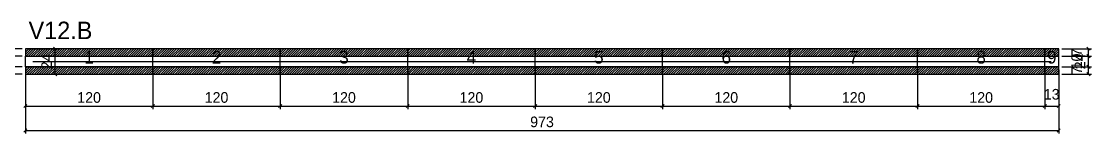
# Model space of a CAD drawing. Extents: x -9000 to 3070, y -6529 to 1250.
# Drawn here: x 1216 to 2224, y -6023 to -5917 of the extents above; entities that cross this region are included whole.
import ezdxf
from ezdxf.enums import TextEntityAlignment as Align

# ---------------------------------------------------------------- set-up
doc = ezdxf.new("R2010")
doc.units = 0
for name, color, linetype in [('5', 5, 'Continuous'), ('COTA', 241, 'Continuous'), ('NOMENCLATURA', 7, 'Continuous'), ('Painéis', 200, 'Continuous'), ('SARR_2.2x5', 40, 'Continuous'), ('SCO-___-LAJ', 224, 'Continuous')]:
    doc.layers.add(name, color=color, linetype=linetype)
doc.dimstyles.new('PAINEL', dxfattribs={"dimtxt": 10, "dimasz": 3, "dimexe": 3, "dimexo": 3, "dimgap": 3, "dimtad": 1, "dimblk": 'OBLIQUE', "dimblk1": 'OBLIQUE', "dimcen": 2.5, "dimclrd": 4, "dimclre": 4, "dimclrt": 240, "dimazin": 3, "dimtfac": 1, "dimtmove": 0, "dimatfit": 3})

# ---------------------------------------------------------------- blocks, each defined once
blk = doc.blocks.new('_OBLIQUE')
at = {"color": 0, "linetype": 'BYBLOCK'}
blk.add_line((-0.5, -0.5), (0.5, 0.5), dxfattribs=at)

msp = doc.modelspace()

# ---------------------------------------------------------------- hatches: boundary and pattern name
at = {"layer": 'COTA'}
h = msp.add_hatch(dxfattribs=at)
h.set_pattern_fill('ANSI31', scale=0.5)
h.paths.add_polyline_path([(1220, -5950), (1340, -5950), (1340, -5943), (1220, -5943)])
h = msp.add_hatch(dxfattribs=at)
h.set_pattern_fill('ANSI31', scale=0.5)
h.paths.add_polyline_path([(1340, -5950), (1460, -5950), (1460, -5943), (1340, -5943)])
h = msp.add_hatch(dxfattribs=at)
h.set_pattern_fill('ANSI31', scale=0.5)
h.paths.add_polyline_path([(1460, -5950), (1580, -5950), (1580, -5943), (1460, -5943)])
h = msp.add_hatch(dxfattribs=at)
h.set_pattern_fill('ANSI31', scale=0.5)
h.paths.add_polyline_path([(1580, -5950), (1700, -5950), (1700, -5943), (1580, -5943)])
h = msp.add_hatch(dxfattribs=at)
h.set_pattern_fill('ANSI31', scale=0.5)
h.paths.add_polyline_path([(1700, -5950), (1820, -5950), (1820, -5943), (1700, -5943)])
h = msp.add_hatch(dxfattribs=at)
h.set_pattern_fill('ANSI31', scale=0.5)
h.paths.add_polyline_path([(1820, -5950), (1940, -5950), (1940, -5943), (1820, -5943)])
h = msp.add_hatch(dxfattribs=at)
h.set_pattern_fill('ANSI31', scale=0.5)
h.paths.add_polyline_path([(1940, -5950), (2060, -5950), (2060, -5943), (1940, -5943)])
h = msp.add_hatch(dxfattribs=at)
h.set_pattern_fill('ANSI31', scale=0.5)
h.paths.add_polyline_path([(2060, -5950), (2180, -5950), (2180, -5943), (2060, -5943)])
h = msp.add_hatch(dxfattribs=at)
h.set_pattern_fill('ANSI31', scale=0.5)
h.paths.add_polyline_path([(2180, -5950), (2193, -5950), (2193, -5943), (2180, -5943)])
h = msp.add_hatch(dxfattribs=at)
h.set_pattern_fill('ANSI31', scale=0.5)
h.paths.add_polyline_path([(1220, -5967), (1340, -5967), (1340, -5960), (1220, -5960)])
h = msp.add_hatch(dxfattribs=at)
h.set_pattern_fill('ANSI31', scale=0.5)
h.paths.add_polyline_path([(1340, -5967), (1460, -5967), (1460, -5960), (1340, -5960)])
h = msp.add_hatch(dxfattribs=at)
h.set_pattern_fill('ANSI31', scale=0.5)
h.paths.add_polyline_path([(1460, -5967), (1580, -5967), (1580, -5960), (1460, -5960)])
h = msp.add_hatch(dxfattribs=at)
h.set_pattern_fill('ANSI31', scale=0.5)
h.paths.add_polyline_path([(1580, -5967), (1700, -5967), (1700, -5960), (1580, -5960)])
h = msp.add_hatch(dxfattribs=at)
h.set_pattern_fill('ANSI31', scale=0.5)
h.paths.add_polyline_path([(1700, -5967), (1820, -5967), (1820, -5960), (1700, -5960)])
h = msp.add_hatch(dxfattribs=at)
h.set_pattern_fill('ANSI31', scale=0.5)
h.paths.add_polyline_path([(1820, -5967), (1940, -5967), (1940, -5960), (1820, -5960)])
h = msp.add_hatch(dxfattribs=at)
h.set_pattern_fill('ANSI31', scale=0.5)
h.paths.add_polyline_path([(1940, -5967), (2060, -5967), (2060, -5960), (1940, -5960)])
h = msp.add_hatch(dxfattribs=at)
h.set_pattern_fill('ANSI31', scale=0.5)
h.paths.add_polyline_path([(2060, -5967), (2180, -5967), (2180, -5960), (2060, -5960)])
h = msp.add_hatch(dxfattribs=at)
h.set_pattern_fill('ANSI31', scale=0.5)
h.paths.add_polyline_path([(2180, -5967), (2193, -5967), (2193, -5960), (2180, -5960)])

# ---------------------------------------------------------------- linework, layer by layer
at = {"layer": 'Painéis'}
for p, q in [((1220, -5950), (1340, -5950)), ((1220, -5960), (1220, -5950)), ((1340, -5960), (1340, -5950)), ((1340, -5960), (1340, -5950)), ((1340, -5950), (1460, -5950)), ((1340, -5960), (1340, -5950)), ((1460, -5960), (1460, -5950)), ((1460, -5960), (1460, -5950)), ((1460, -5950), (1580, -5950)), ((1460, -5960), (1460, -5950)), ((1580, -5960), (1580, -5950)), ((1580, -5960), (1580, -5950)), ((1580, -5950), (1700, -5950)), ((1580, -5960), (1580, -5950)), ((1700, -5960), (1700, -5950)), ((1700, -5960), (1700, -5950)), ((1700, -5950), (1820, -5950)), ((1700, -5960), (1700, -5950)), ((1820, -5960), (1820, -5950)), ((1820, -5960), (1820, -5950)), ((1820, -5950), (1940, -5950)), ((1820, -5960), (1820, -5950)), ((1940, -5960), (1940, -5950)), ((1940, -5960), (1940, -5950)), ((1940, -5950), (2060, -5950)), ((1940, -5960), (1940, -5950)), ((2060, -5960), (2060, -5950)), ((2060, -5960), (2060, -5950)), ((2060, -5950), (2180, -5950)), ((2060, -5960), (2060, -5950)), ((2180, -5960), (2180, -5950)), ((2180, -5960), (2180, -5950)), ((2180, -5950), (2193, -5950)), ((2180, -5960), (2180, -5950)), ((2193, -5960), (2193, -5950)), ((1220, -5960), (1340, -5960)), ((1340, -5960), (1460, -5960)), ((1460, -5960), (1580, -5960)), ((1580, -5960), (1700, -5960)), ((1700, -5960), (1820, -5960)), ((1820, -5960), (1940, -5960)), ((1940, -5960), (2060, -5960)), ((2060, -5960), (2180, -5960)), ((2180, -5960), (2193, -5960))]:
    msp.add_line(p, q, dxfattribs=at)
at = {"layer": 'SARR_2.2x5'}
for points in [[(1227, -5955), (1340, -5955)], [(1227, -5955), (1340, -5955)], [(1340, -5955), (1460, -5955)], [(1340, -5955), (1460, -5955)], [(1460, -5955), (1580, -5955)], [(1460, -5955), (1580, -5955)], [(1580, -5955), (1700, -5955)], [(1580, -5955), (1700, -5955)], [(1700, -5955), (1820, -5955)], [(1700, -5955), (1820, -5955)], [(1820, -5955), (1940, -5955)], [(1820, -5955), (1940, -5955)], [(1940, -5955), (2060, -5955)], [(1940, -5955), (2060, -5955)], [(2060, -5955), (2180, -5955)], [(2060, -5955), (2180, -5955)], [(2180, -5955), (2186, -5955)], [(2180, -5955), (2186, -5955)]]:
    msp.add_lwpolyline(points, dxfattribs=at)
at = {"layer": 'SCO-___-LAJ'}
for points in [[(1220, -5950), (1340, -5950), (1340, -5943), (1220, -5943)], [(1340, -5950), (1460, -5950), (1460, -5943), (1340, -5943)], [(1460, -5950), (1580, -5950), (1580, -5943), (1460, -5943)], [(1580, -5950), (1700, -5950), (1700, -5943), (1580, -5943)], [(1700, -5950), (1820, -5950), (1820, -5943), (1700, -5943)], [(1820, -5950), (1940, -5950), (1940, -5943), (1820, -5943)], [(1940, -5950), (2060, -5950), (2060, -5943), (1940, -5943)], [(2060, -5950), (2180, -5950), (2180, -5943), (2060, -5943)], [(2180, -5950), (2193, -5950), (2193, -5943), (2180, -5943)], [(1220, -5967), (1340, -5967), (1340, -5960), (1220, -5960)], [(1340, -5967), (1460, -5967), (1460, -5960), (1340, -5960)], [(1460, -5967), (1580, -5967), (1580, -5960), (1460, -5960)], [(1580, -5967), (1700, -5967), (1700, -5960), (1580, -5960)], [(1700, -5967), (1820, -5967), (1820, -5960), (1700, -5960)], [(1820, -5967), (1940, -5967), (1940, -5960), (1820, -5960)], [(1940, -5967), (2060, -5967), (2060, -5960), (1940, -5960)], [(2060, -5967), (2180, -5967), (2180, -5960), (2060, -5960)], [(2180, -5967), (2193, -5967), (2193, -5960), (2180, -5960)]]:
    msp.add_lwpolyline(points, close=True, dxfattribs=at)

# ---------------------------------------------------------------- texts
at = {"layer": '5'}
for s, p in [('1', (1280, -5951)), ('2', (1400, -5951)), ('3', (1520, -5951)), ('4', (1640, -5951)), ('5', (1760, -5951)), ('6', (1880, -5951)), ('7', (2000, -5951)), ('8', (2120, -5951)), ('9', (2186.5, -5951))]:
    msp.add_text(s, height=12, dxfattribs=at).set_placement(p, align=Align.MIDDLE_CENTER)
at = {"layer": 'NOMENCLATURA'}
msp.add_text('V12.B', height=16.5, dxfattribs=at).set_placement((1223, -5934))

# ---------------------------------------------------------------- dimensions: what is measured, and where the dimension line sits
at = {"layer": 'COTA'}
for base, p1, p2 in [((1192, -5950), (1220, -5950), (1220, -5943)), ((1248, -5967), (1220, -5967), (1220, -5943)), ((2221, -5967), (2193, -5967), (2193, -5943)), ((2221, -5950), (2193, -5950), (2193, -5943)), ((1192, -5960), (1220, -5960), (1220, -5950)), ((2221, -5960), (2193, -5960), (2193, -5950)), ((1192, -5967), (1220, -5967), (1220, -5960)), ((2221, -5967), (2193, -5967), (2193, -5960))]:
    msp.add_linear_dim(base=base, p1=p1, p2=p2, angle=90, dimstyle='PAINEL', dxfattribs=at).render()
for base, p1, p2 in [((1220, -5997), (1220, -5960), (1340, -5960)), ((1220, -6020), (1220, -5960), (2193, -5960)), ((1340, -5997), (1340, -5960), (1460, -5960)), ((1460, -5997), (1460, -5960), (1580, -5960)), ((1580, -5997), (1580, -5960), (1700, -5960)), ((1700, -5997), (1700, -5960), (1820, -5960)), ((1820, -5997), (1820, -5960), (1940, -5960)), ((1940, -5997), (1940, -5960), (2060, -5960)), ((2060, -5997), (2060, -5960), (2180, -5960)), ((2180, -5997), (2180, -5960), (2193, -5960))]:
    msp.add_linear_dim(base=base, p1=p1, p2=p2, dimstyle='PAINEL', dxfattribs=at).render()

doc.saveas('drawing.dxf')
